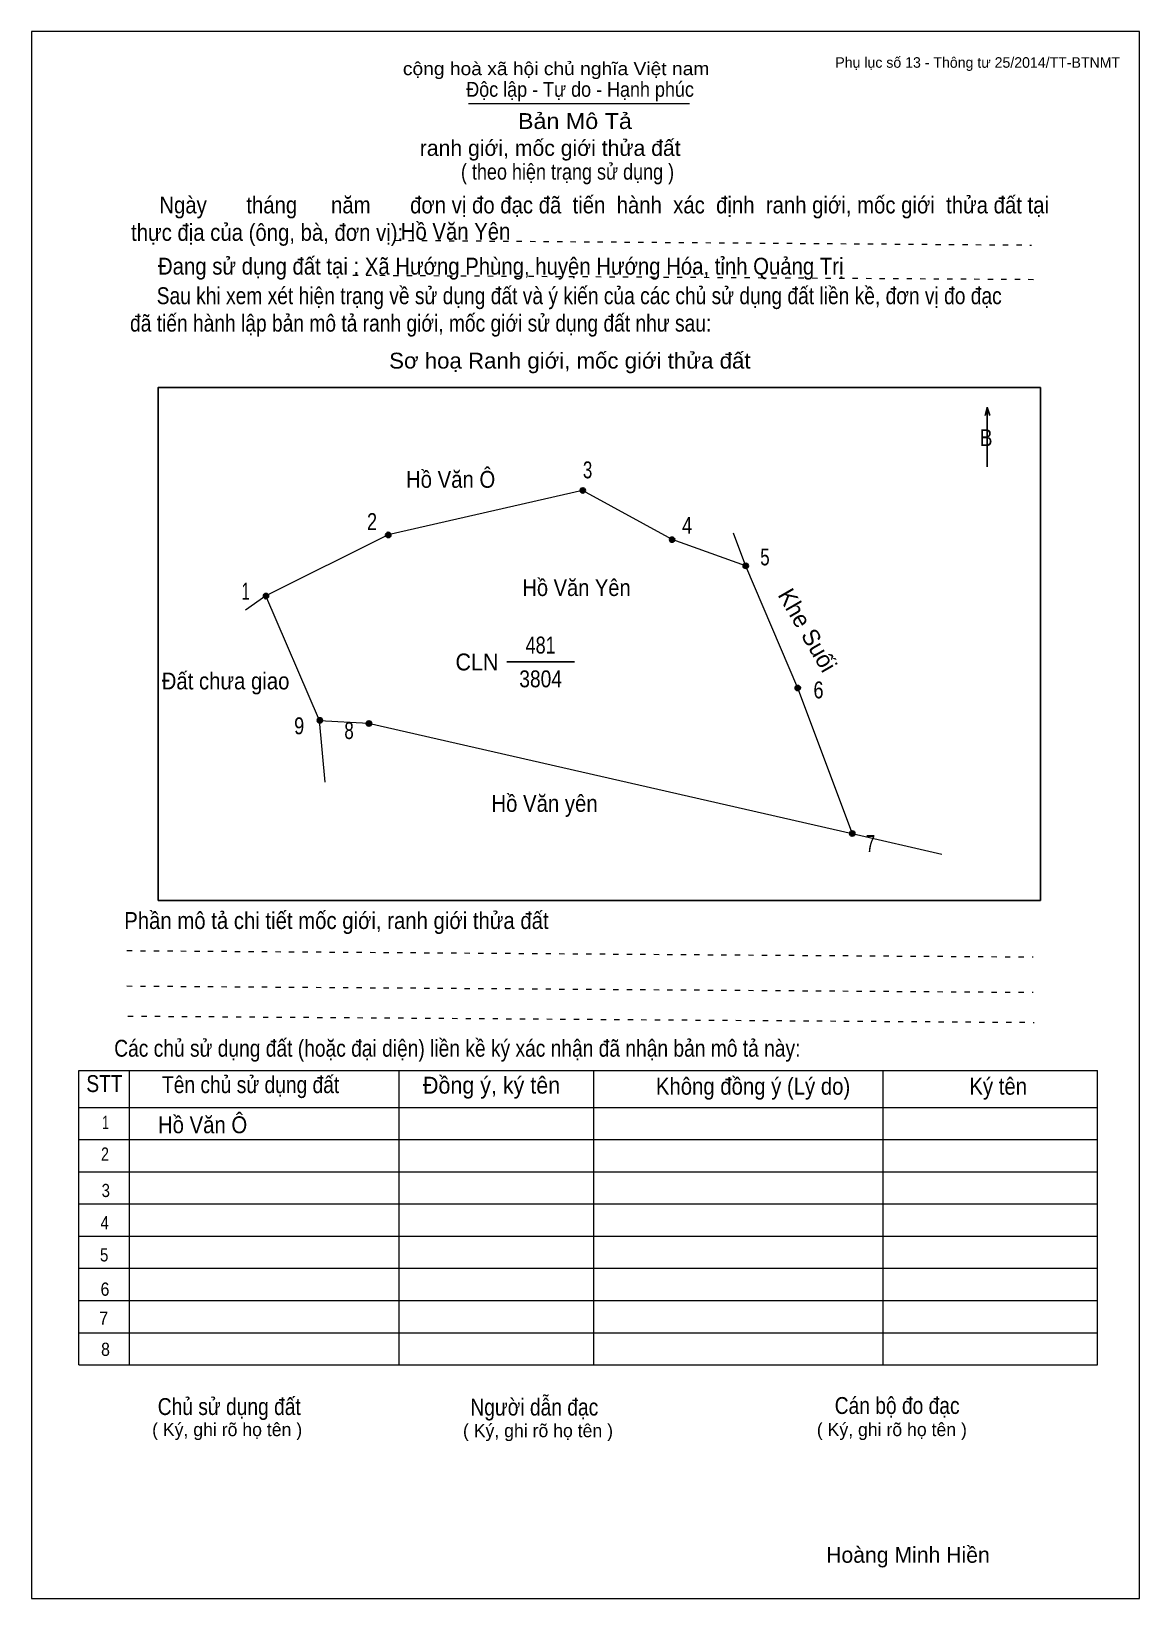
# Model space of a CAD drawing. Header units: centimetres. Extents: x 0 to 21, y 0 to 29.7.
import ezdxf
from ezdxf.enums import TextEntityAlignment as Align

# ---------------------------------------------------------------- set-up
doc = ezdxf.new("R2010")
doc.units = ezdxf.units.CM
doc.header["$LTSCALE"] = 0.13
doc.linetypes.add('DOTTED', pattern=[1.5, 0.3, -1.2])
for name, color, linetype, lineweight in [('1', 7, 'Continuous', 13), ('32', 7, 'Continuous', 25), ('33', 7, 'Continuous', 25), ('61', 7, 'Continuous', 13), ('62', 7, 'Continuous', 13)]:
    doc.layers.add(name, color=color, linetype=linetype, lineweight=lineweight)
for name, color, linetype in [('34', 7, 'Continuous'), ('45', 7, 'Continuous'), ('63', 7, 'Continuous')]:
    doc.layers.add(name, color=color, linetype=linetype)

msp = doc.modelspace()

# ---------------------------------------------------------------- hatches: boundary and pattern name
at = {"layer": '32'}
for points in [[(10.4986, 21, 1), (10.3986, 21, 1)], [(6.8126, 20.1575, 1), (6.7126, 20.1575, 1)], [(12.191, 20.068, 1), (12.091, 20.068, 1)], [(13.5865, 19.5719, 1), (13.4865, 19.5719, 1)], [(4.4957, 18.999, 1), (4.3957, 18.999, 1)], [(14.5711, 17.2571, 1), (14.4711, 17.2571, 1)], [(5.5162, 16.6421, 1), (5.4162, 16.6421, 1)], [(6.4461, 16.5842, 1), (6.3461, 16.5842, 1)], [(15.6043, 14.5, 1), (15.5043, 14.5, 1)]]:
    msp.add_hatch(color=256, dxfattribs=at).paths.add_polyline_path(points)

# ---------------------------------------------------------------- linework, layer by layer
at = {"layer": '1'}
msp.add_lwpolyline([(21, 0), (21, 29.7), (0, 29.7), (0, 0)], close=True, dxfattribs=at)
at = {"layer": '32'}
for centre in [(10.4486, 21), (6.7626, 20.1575), (12.141, 20.068), (13.5365, 19.5719), (4.4457, 18.999), (14.5211, 17.2571), (5.4662, 16.6421), (6.3961, 16.5842), (15.5543, 14.5)]:
    msp.add_circle(centre, 0.05, dxfattribs=at)
at = {"layer": '33'}
msp.add_line((9.01, 17.75), (10.29, 17.75), dxfattribs=at)
at = {"layer": '61'}
for p, q in [((13.3, 20.2), (13.53, 19.57)), ((4.44, 19), (4.06, 18.73)), ((5.46, 16.64), (4.44, 19)), ((5.57, 15.47), (5.46, 16.64))]:
    msp.add_line(p, q, dxfattribs=at)
for points in [[(13.53, 19.57), (12.14, 20.07), (10.44, 21), (6.76, 20.16), (4.44, 19)], [(13.53, 19.57), (14.52, 17.26), (15.55, 14.5)], [(5.46, 16.64), (6.39, 16.59), (15.55, 14.5), (17.25, 14.11)]]:
    msp.add_lwpolyline(points, dxfattribs=at)
at = {"layer": '62'}
for p, q in [((8.28, 28.33), (12.47, 28.33)), ((0.9, 10.01), (20.2, 10.01)), ((0.9, 4.43), (0.9, 10.01)), ((1.86, 4.43), (1.86, 10.01)), ((6.97, 4.43), (6.97, 9.99)), ((10.66, 4.43), (10.66, 9.99)), ((16.14, 4.43), (16.14, 10.01)), ((20.2, 4.43), (20.2, 10.01)), ((0.9, 9.31), (20.2, 9.31)), ((0.9, 8.7), (20.2, 8.7)), ((0.9, 8.09), (20.2, 8.09)), ((0.9, 7.48), (20.2, 7.48)), ((0.9, 6.87), (20.2, 6.87)), ((0.9, 6.26), (20.2, 6.26)), ((0.9, 5.65), (20.2, 5.65)), ((0.9, 5.04), (20.2, 5.04)), ((0.9, 4.43), (20.2, 4.43))]:
    msp.add_line(p, q, dxfattribs=at)
at = {"layer": '62', "linetype": 'DOTTED'}
for p, q in [((6.89, 25.74), (18.95, 25.65)), ((6.09, 25.08), (19.04, 25)), ((1.81, 12.28), (18.98, 12.16)), ((1.81, 11.61), (18.98, 11.49)), ((1.83, 11.04), (19, 10.92))]:
    msp.add_line(p, q, dxfattribs=at)
at = {"layer": '62', "lineweight": 25}
for p, q in [((18.11, 22.58), (18.11, 21.45)), ((18.11, 22.57), (18.07, 22.42)), ((18.11, 22.57), (18.16, 22.42))]:
    msp.add_line(p, q, dxfattribs=at)
msp.add_lwpolyline([(2.4, 13.23), (19.12, 13.23), (19.12, 22.95), (2.4, 22.95)], close=True, dxfattribs=at)

# ---------------------------------------------------------------- texts
at = {"layer": '32'}
for s, width, p in [('3', 0.75, (10.54, 21.23)), ('2', 0.8, (6.455, 20.25)), ('4', 0.8, (12.425, 20.18)), ('5', 0.75, (13.9, 19.58)), ('1', 0.65, (4.06, 18.93)), ('6', 0.8, (14.915, 17.06)), ('9', 0.8, (5.075, 16.38)), ('8', 0.75, (6.02, 16.29)), ('7', 0.75, (15.9, 14.15))]:
    msp.add_text(s, height=0.32, dxfattribs=dict(at, width=width)).set_placement(p, align=Align.CENTER)
at = {"layer": '33'}
for s, width, p in [('Hồ Văn Ô', 0.9, (8.79, 21.05)), ('CLN', 0.95, (8.85, 17.59)), ('Đất chưa giao', 0.9, (4.89, 17.23)), ('Hồ Văn yên', 0.9, (10.73, 14.91)), ('Hồ Văn Ô', 0.9, (4.09, 8.82))]:
    msp.add_text(s, height=0.32, dxfattribs=dict(at, width=width)).set_placement(p, align=Align.RIGHT)
msp.add_text('Khe Suối', height=0.3197, rotation=300, dxfattribs=at).set_placement((15.0003, 17.5198), align=Align.RIGHT)
for s, width, p in [('481', 0.8, (9.65, 17.91)), ('3804', 0.85, (9.65, 17.27))]:
    msp.add_text(s, height=0.32, dxfattribs=dict(at, width=width)).set_placement(p, align=Align.CENTER)
at = {"layer": '34', "width": 0.9}
msp.add_text('Hồ Văn Yên', height=0.32, dxfattribs=at).set_placement((7, 25.75))
at = {"layer": '45', "width": 0.9}
msp.add_text('Hồ Văn Yên', height=0.3159, dxfattribs=at).set_placement((10.33, 19), align=Align.CENTER)
at = {"layer": '62'}
for s, height, width, p in [('cộng hoà xã hội chủ nghĩa Việt nam', 0.2474, 1.1, (7.04, 28.87)), ('Độc lập - Tự do - Hạnh phúc', 0.2828, 0.9, (8.24, 28.46)), ('Bản Mô Tả', 0.3, 1.1, (9.22, 27.85)), ('( theo hiện trạng sử dụng )', 0.3, 0.85, (8.14, 26.89)), ('     Ngày       tháng      năm       đơn vị đo đạc đã  tiến  hành  xác  định  ranh giới, mốc giới  thửa đất tại ', 0.32, 0.9, (1.89, 26.25)), ('thực địa của (ông, bà, đơn vị): ', 0.32, 0.9, (1.89, 25.73)), ('Đang sử dụng đất tại : Xã Hướng Phùng, huyện Hướng Hóa, tỉnh Quảng Trị', 0.32, 0.9, (2.4, 25.09)), ('     Sau khi xem xét hiện trạng về sử dụng đất và ý kiến của các chủ sử dụng đất liền kề, đơn vị đo đạc ', 0.32, 0.85, (1.87, 24.53)), ('đã tiến hành lập bản mô tả ranh giới, mốc giới sử dụng đất như sau:', 0.32, 0.85, (1.87, 24.01)), ('Sơ hoạ Ranh giới, mốc giới thửa đất', 0.3, 1.05, (6.78, 23.31)), ('B', 0.32, 0.85, (17.97, 21.84)), ('Phần mô tả chi tiết mốc giới, ranh giới thửa đất ', 0.32, 0.9, (1.76, 12.69)), ('Các chủ sử dụng đất (hoặc đại diện) liền kề ký xác nhận đã nhận bản mô tả này:', 0.32, 0.85, (1.57, 10.27))]:
    msp.add_text(s, height=height, dxfattribs=dict(at, width=width)).set_placement(p)
msp.add_text('ranh giới, mốc giới thửa đất', height=0.3, dxfattribs=at).set_placement((7.36, 27.34))
for s, height, width, p in [('STT', 0.32, 0.85, (1.385, 9.6)), ('Tên chủ sử dụng đất', 0.32, 0.85, (4.155, 9.58)), ('Đồng ý, ký tên', 0.32, 0.95, (8.72, 9.57)), ('Không đồng ý (Lý do)', 0.32, 0.9, (13.675, 9.55)), ('Ký tên', 0.32, 0.9, (18.32, 9.55)), ('1', 0.25, 0.7, (1.405, 8.9)), ('2', 0.25, 0.8, (1.395, 8.3)), ('3', 0.25, 0.85, (1.41, 7.61)), ('4', 0.25, 0.85, (1.39, 7)), ('5', 0.25, 0.85, (1.38, 6.39)), ('6', 0.25, 0.9, (1.395, 5.74)), ('7', 0.25, 0.95, (1.37, 5.19)), ('8', 0.25, 0.9, (1.405, 4.6)), ('Người dẫn đạc', 0.32, 0.85, (9.53, 3.47)), ('Chủ sử dụng đất', 0.32, 0.85, (3.75, 3.48)), ('Cán bộ đo đạc', 0.32, 0.85, (16.405, 3.5))]:
    msp.add_text(s, height=height, dxfattribs=dict(at, width=width)).set_placement(p, align=Align.CENTER)
for p in [(3.71, 3.08), (9.6, 3.06), (16.305, 3.08)]:
    msp.add_text('( Ký, ghi rõ họ tên )', height=0.25, dxfattribs=at).set_placement(p, align=Align.CENTER)
at = {"layer": '63'}
msp.add_text('Phụ lục số 13 - Thông tư 25/2014/TT-BTNMT', height=0.2, dxfattribs=at).set_placement((20.63, 29.01), align=Align.RIGHT)
msp.add_text('Hoàng Minh Hiền', height=0.3, dxfattribs=at).set_placement((16.61, 0.68), align=Align.CENTER)

doc.saveas('drawing.dxf')
